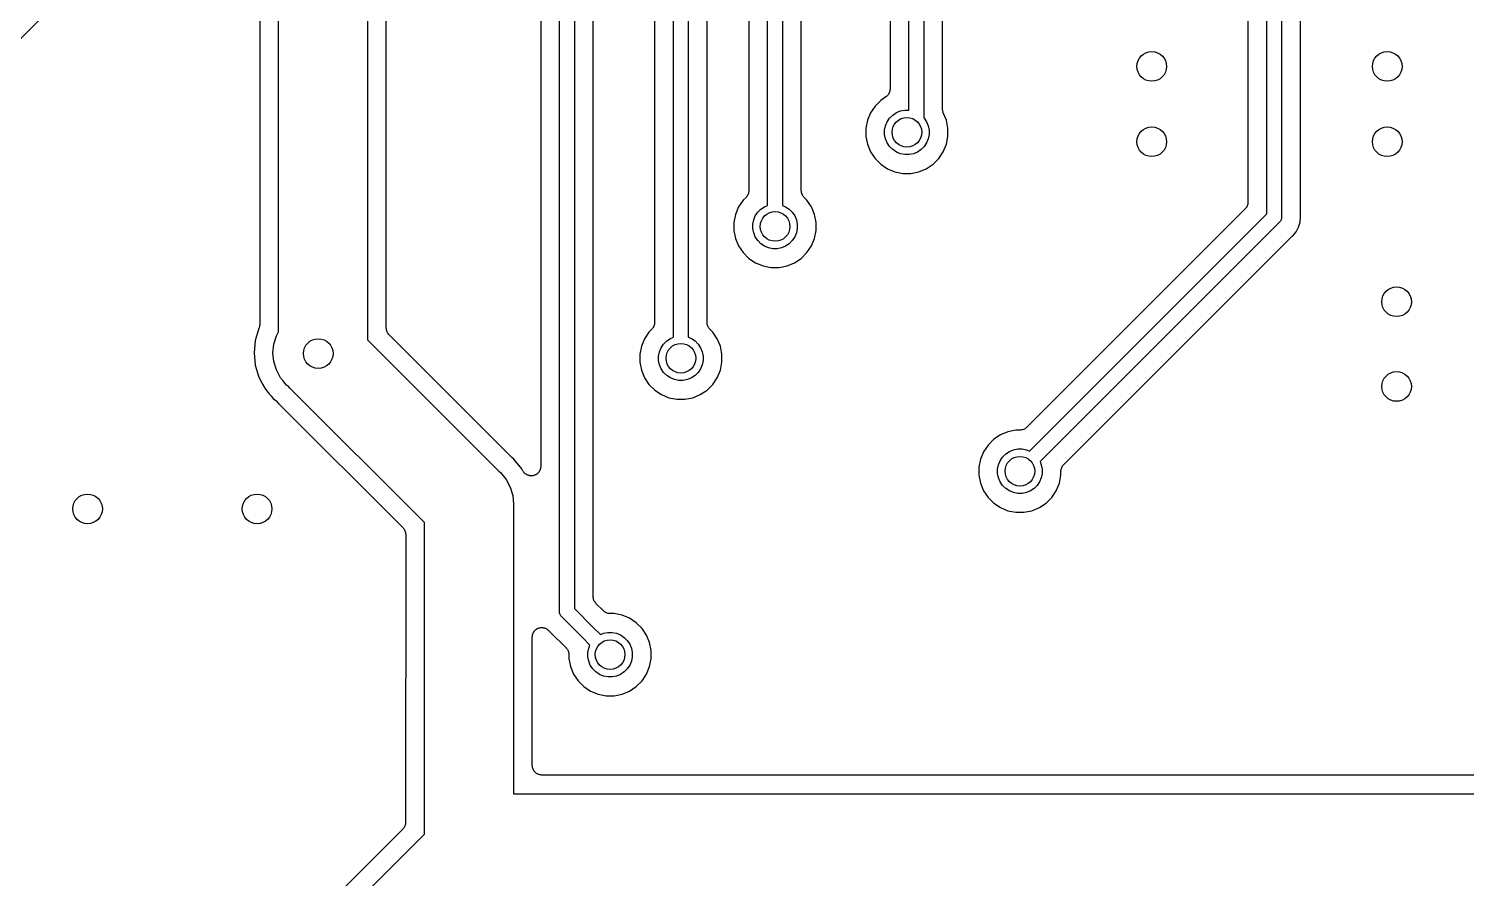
# Model space of a CAD drawing. Extents: x 49 to 143, y -149 to -38.
# Drawn here: x 105.25 to 124.64, y -102.27 to -90.81 of the extents above; entities that cross this region are included whole.
import ezdxf

# ---------------------------------------------------------------- set-up
doc = ezdxf.new("R2010")
doc.units = 0
doc.layers.add('BLACK', color=7, linetype='CONTINUOUS')

msp = doc.modelspace()

# ---------------------------------------------------------------- linework, layer by layer
at = {"layer": 'BLACK', "linetype": 'CONTINUOUS'}
for p, q in [((115.216, -93.1887), (115.216, -75.3403)), ((115.416, -75.3403), (115.416, -93.1887)), ((114.146, -75.5699), (114.146, -94.9667)), ((114.4, -94.7679), (114.4, -75.5886)), ((114.962, -75.5391), (114.962, -92.9899)), ((115.67, -92.9899), (115.67, -75.5391)), ((117.121, -91.902), (117.121, -75.4673)), ((117.321, -75.4673), (117.321, -92.0047)), ((113.692, -75.7642), (113.692, -94.7679)), ((113.946, -94.9667), (113.946, -75.6064)), ((116.867, -75.6661), (116.867, -91.6195)), ((117.575, -91.8903), (117.575, -75.6661)), ((112.41, -98.6621), (112.41, -81.1824)), ((112.61, -81.1459), (112.61, -98.6256)), ((112.864, -98.4678), (112.864, -81.1646)), ((112.156, -81.3402), (112.156, -96.7099)), ((109.82, -83.0875), (109.82, -95.0015)), ((110.074, -94.8437), (110.074, -83.1062)), ((108.62, -94.8921), (108.62, -83.3065)), ((108.366, -83.4643), (108.366, -94.7967)), ((121.947, -93.3036), (121.947, -85.8569)), ((121.693, -85.8756), (121.693, -93.1458)), ((122.147, -85.8934), (122.147, -93.3401)), ((122.401, -93.3214), (122.401, -86.0512)), ((104.223, -91.8574), (107.676, -88.405)), ((116.851, -91.6799), (116.845, -91.6902)), ((116.845, -91.6902), (116.845, -91.6907)), ((116.845, -91.6907), (116.845, -91.6913)), ((116.857, -91.6695), (116.851, -91.6799)), ((116.861, -91.6572), (116.857, -91.6684)), ((116.857, -91.6684), (116.857, -91.6689)), ((116.857, -91.6689), (116.857, -91.6695)), ((116.864, -91.6459), (116.861, -91.6572)), ((116.866, -91.633), (116.864, -91.6447)), ((116.864, -91.6447), (116.864, -91.6453)), ((116.864, -91.6453), (116.864, -91.6459)), ((116.867, -91.6213), (116.866, -91.633)), ((116.867, -91.6195), (116.867, -91.62)), ((116.867, -91.62), (116.867, -91.6201)), ((116.867, -91.6201), (116.867, -91.6201)), ((116.867, -91.6201), (116.867, -91.6213)), ((116.664, -91.8488), (116.603, -91.9396)), ((116.741, -91.7717), (116.664, -91.8488)), ((116.811, -91.7251), (116.741, -91.7717)), ((116.82, -91.7177), (116.811, -91.7251)), ((116.829, -91.7102), (116.82, -91.7177)), ((116.83, -91.7094), (116.829, -91.7098)), ((116.829, -91.7098), (116.829, -91.7102)), ((116.837, -91.7003), (116.83, -91.7094)), ((116.845, -91.6913), (116.837, -91.7003)), ((116.561, -92.0404), (116.54, -92.1474)), ((116.603, -91.9396), (116.561, -92.0404)), ((116.806, -92.1145), (116.828, -92.0599)), ((116.828, -92.0599), (116.861, -92.0108)), ((116.861, -92.0108), (116.903, -91.969)), ((116.903, -91.969), (116.952, -91.9361)), ((116.952, -91.9361), (117.006, -91.9135)), ((117.006, -91.9135), (117.064, -91.902)), ((117.064, -91.902), (117.121, -91.902)), ((117.321, -92.0047), (117.327, -92.0108)), ((117.327, -92.0108), (117.36, -92.0599)), ((117.36, -92.0599), (117.382, -92.1145)), ((117.576, -91.9019), (117.575, -91.8903)), ((117.577, -91.9134), (117.576, -91.9019)), ((117.577, -91.9142), (117.577, -91.9134)), ((117.577, -91.915), (117.577, -91.9142)), ((117.581, -91.926), (117.577, -91.915)), ((117.584, -91.9373), (117.581, -91.926)), ((117.585, -91.9387), (117.584, -91.9373)), ((117.585, -91.9389), (117.585, -91.9387)), ((117.585, -91.9387), (117.585, -91.9387)), ((117.585, -91.9387), (117.585, -91.9387)), ((117.627, -92.0404), (117.585, -91.9389)), ((117.648, -92.1474), (117.627, -92.0404)), ((116.54, -92.1474), (116.54, -92.2566)), ((116.54, -92.2566), (116.561, -92.3636)), ((116.794, -92.1725), (116.806, -92.1145)), ((116.794, -92.2315), (116.794, -92.1725)), ((116.806, -92.2895), (116.794, -92.2315)), ((117.382, -92.1145), (117.394, -92.1725)), ((117.394, -92.2315), (117.382, -92.2895)), ((117.394, -92.1725), (117.394, -92.2315)), ((117.627, -92.3636), (117.648, -92.2566)), ((117.648, -92.2566), (117.648, -92.1474)), ((116.561, -92.3636), (116.603, -92.4644)), ((116.603, -92.4644), (116.664, -92.5552)), ((116.828, -92.3441), (116.806, -92.2895)), ((116.861, -92.3932), (116.828, -92.3441)), ((116.903, -92.435), (116.861, -92.3932)), ((116.952, -92.4679), (116.903, -92.435)), ((117.285, -92.435), (117.236, -92.4679)), ((117.327, -92.3932), (117.285, -92.435)), ((117.36, -92.3441), (117.327, -92.3932)), ((117.382, -92.2895), (117.36, -92.3441)), ((117.524, -92.5552), (117.585, -92.4644)), ((117.585, -92.4644), (117.627, -92.3636)), ((116.664, -92.5552), (116.741, -92.6323)), ((116.741, -92.6323), (116.832, -92.6929)), ((117.006, -92.4905), (116.952, -92.4679)), ((117.064, -92.502), (117.006, -92.4905)), ((117.124, -92.502), (117.064, -92.502)), ((117.182, -92.4905), (117.124, -92.502)), ((117.236, -92.4679), (117.182, -92.4905)), ((117.356, -92.6929), (117.447, -92.6323)), ((117.447, -92.6323), (117.524, -92.5552)), ((116.832, -92.6929), (116.932, -92.7347)), ((116.932, -92.7347), (117.039, -92.756)), ((117.039, -92.756), (117.149, -92.756)), ((117.149, -92.756), (117.256, -92.7347)), ((117.256, -92.7347), (117.356, -92.6929)), ((114.952, -93.04), (114.946, -93.0503)), ((114.956, -93.0275), (114.952, -93.0387)), ((114.952, -93.0387), (114.952, -93.0393)), ((114.952, -93.0393), (114.952, -93.04)), ((114.959, -93.0163), (114.956, -93.0275)), ((114.961, -93.0034), (114.959, -93.015)), ((114.959, -93.015), (114.959, -93.0157)), ((114.959, -93.0157), (114.959, -93.0163)), ((114.962, -92.9917), (114.961, -93.0034)), ((114.962, -92.9899), (114.962, -92.9903)), ((114.962, -92.9903), (114.962, -92.9904)), ((114.962, -92.9904), (114.962, -92.9904)), ((114.962, -92.9904), (114.962, -92.9917)), ((115.671, -93.0016), (115.67, -92.9899)), ((115.672, -93.0133), (115.671, -93.0016)), ((115.672, -93.0139), (115.672, -93.0133)), ((115.672, -93.0146), (115.672, -93.0139)), ((115.676, -93.0258), (115.672, -93.0146)), ((115.679, -93.0371), (115.676, -93.0258)), ((115.679, -93.0377), (115.679, -93.0371)), ((115.68, -93.0383), (115.679, -93.0377)), ((115.685, -93.0487), (115.68, -93.0383)), ((114.825, -93.2096), (114.783, -93.3104)), ((114.886, -93.1188), (114.825, -93.2096)), ((114.925, -93.0797), (114.886, -93.1188)), ((114.932, -93.0706), (114.925, -93.0797)), ((114.94, -93.0617), (114.932, -93.0706)), ((114.941, -93.0606), (114.94, -93.0611)), ((114.94, -93.0611), (114.94, -93.0617)), ((114.946, -93.0503), (114.941, -93.0606)), ((115.083, -93.2808), (115.125, -93.239)), ((115.125, -93.239), (115.174, -93.2061)), ((115.174, -93.2061), (115.216, -93.1887)), ((115.416, -93.1887), (115.458, -93.2061)), ((115.458, -93.2061), (115.507, -93.239)), ((115.507, -93.239), (115.549, -93.2808)), ((115.69, -93.0591), (115.685, -93.0487)), ((115.691, -93.0596), (115.69, -93.0591)), ((115.691, -93.0602), (115.691, -93.0596)), ((115.699, -93.0693), (115.691, -93.0602)), ((115.706, -93.0785), (115.699, -93.0693)), ((115.707, -93.0794), (115.706, -93.0785)), ((115.707, -93.0797), (115.707, -93.0794)), ((115.707, -93.0794), (115.707, -93.0794)), ((115.707, -93.0794), (115.707, -93.0794)), ((115.746, -93.1188), (115.707, -93.0797)), ((115.807, -93.2096), (115.746, -93.1188)), ((115.849, -93.3104), (115.807, -93.2096)), ((121.656, -93.2356), (118.709, -96.1828)), ((121.663, -93.2265), (121.656, -93.2356)), ((121.671, -93.2175), (121.663, -93.2265)), ((121.672, -93.2164), (121.671, -93.2169)), ((121.671, -93.2169), (121.671, -93.2175)), ((121.677, -93.2061), (121.672, -93.2164)), ((121.683, -93.1958), (121.677, -93.2061)), ((121.687, -93.1834), (121.683, -93.1946)), ((121.683, -93.1946), (121.683, -93.1952)), ((121.683, -93.1952), (121.683, -93.1958)), ((121.69, -93.1722), (121.687, -93.1834)), ((121.692, -93.1592), (121.69, -93.1709)), ((121.69, -93.1709), (121.69, -93.1715)), ((121.69, -93.1715), (121.69, -93.1722)), ((121.693, -93.1475), (121.692, -93.1592)), ((121.693, -93.1458), (121.693, -93.1462)), ((121.693, -93.1462), (121.693, -93.1462)), ((121.693, -93.1462), (121.693, -93.1462)), ((121.693, -93.1462), (121.693, -93.1475)), ((114.783, -93.3104), (114.762, -93.4174)), ((114.762, -93.4174), (114.762, -93.5266)), ((115.016, -93.4425), (115.028, -93.3845)), ((115.028, -93.3845), (115.05, -93.3299)), ((115.05, -93.3299), (115.083, -93.2808)), ((115.549, -93.2808), (115.582, -93.3299)), ((115.582, -93.3299), (115.604, -93.3845)), ((115.604, -93.3845), (115.616, -93.4425)), ((115.87, -93.4174), (115.849, -93.3104)), ((115.87, -93.5266), (115.87, -93.4174)), ((118.748, -96.503), (121.947, -93.3036)), ((122.114, -93.4192), (118.889, -96.6444)), ((122.118, -93.4161), (122.114, -93.4192)), ((122.131, -93.4008), (122.118, -93.4161)), ((122.14, -93.3835), (122.131, -93.4008)), ((122.141, -93.3798), (122.14, -93.3835)), ((122.146, -93.3646), (122.141, -93.3798)), ((122.147, -93.3499), (122.146, -93.3591)), ((122.146, -93.3591), (122.146, -93.3646)), ((122.147, -93.3401), (122.147, -93.345)), ((122.147, -93.345), (122.147, -93.3499)), ((122.147, -93.3499), (122.147, -93.3499)), ((122.376, -93.4811), (122.396, -93.4144)), ((122.396, -93.4144), (122.403, -93.345)), ((122.402, -93.3267), (122.401, -93.3214)), ((122.401, -93.3321), (122.402, -93.3267)), ((122.402, -93.3338), (122.401, -93.3321)), ((122.403, -93.345), (122.402, -93.3338)), ((114.762, -93.5266), (114.783, -93.6336)), ((115.016, -93.5015), (115.016, -93.4425)), ((115.028, -93.5595), (115.016, -93.5015)), ((115.05, -93.6141), (115.028, -93.5595)), ((115.083, -93.6632), (115.05, -93.6141)), ((115.582, -93.6141), (115.549, -93.6632)), ((115.604, -93.5595), (115.582, -93.6141)), ((115.616, -93.5015), (115.604, -93.5595)), ((115.616, -93.4425), (115.616, -93.5015)), ((115.849, -93.6336), (115.87, -93.5266)), ((119.209, -96.6834), (122.281, -93.612)), ((122.281, -93.612), (122.282, -93.6108)), ((122.282, -93.6108), (122.286, -93.6074)), ((122.286, -93.6074), (122.29, -93.6037)), ((122.29, -93.6037), (122.299, -93.5965)), ((122.299, -93.5965), (122.343, -93.5426)), ((122.343, -93.5426), (122.376, -93.4811)), ((114.783, -93.6336), (114.825, -93.7344)), ((114.825, -93.7344), (114.886, -93.8252)), ((115.125, -93.705), (115.083, -93.6632)), ((115.174, -93.7379), (115.125, -93.705)), ((115.228, -93.7605), (115.174, -93.7379)), ((115.286, -93.772), (115.228, -93.7605)), ((115.346, -93.772), (115.286, -93.772)), ((115.404, -93.7605), (115.346, -93.772)), ((115.458, -93.7379), (115.404, -93.7605)), ((115.507, -93.705), (115.458, -93.7379)), ((115.549, -93.6632), (115.507, -93.705)), ((115.746, -93.8252), (115.807, -93.7344)), ((115.807, -93.7344), (115.849, -93.6336)), ((114.886, -93.8252), (114.963, -93.9023)), ((114.963, -93.9023), (115.054, -93.9629)), ((115.054, -93.9629), (115.154, -94.0047)), ((115.154, -94.0047), (115.261, -94.026)), ((115.371, -94.026), (115.478, -94.0047)), ((115.478, -94.0047), (115.578, -93.9629)), ((115.578, -93.9629), (115.669, -93.9023)), ((115.669, -93.9023), (115.746, -93.8252)), ((115.261, -94.026), (115.371, -94.026)), ((113.691, -94.7814), (113.689, -94.793)), ((113.692, -94.7697), (113.691, -94.7814)), ((113.692, -94.7679), (113.692, -94.7683)), ((113.692, -94.7683), (113.692, -94.7684)), ((113.692, -94.7684), (113.692, -94.7684)), ((113.692, -94.7684), (113.692, -94.7697)), ((114.401, -94.7796), (114.4, -94.7679)), ((114.402, -94.7913), (114.401, -94.7796)), ((114.402, -94.7919), (114.402, -94.7913)), ((114.402, -94.7926), (114.402, -94.7919)), ((114.406, -94.8038), (114.402, -94.7926)), ((108.356, -94.847), (108.306, -95.0103)), ((108.358, -94.8401), (108.356, -94.8467)), ((108.356, -94.8467), (108.356, -94.847)), ((108.36, -94.8337), (108.358, -94.8401)), ((108.362, -94.8283), (108.36, -94.8337)), ((108.363, -94.8231), (108.362, -94.8283)), ((108.364, -94.8162), (108.363, -94.8231)), ((108.365, -94.8094), (108.364, -94.8162)), ((108.366, -94.7985), (108.365, -94.8039)), ((108.365, -94.8039), (108.365, -94.8094)), ((108.366, -94.7967), (108.366, -94.7985)), ((108.556, -95.0601), (108.591, -94.947)), ((108.591, -94.947), (108.62, -94.8921)), ((110.075, -94.8553), (110.074, -94.8437)), ((110.076, -94.867), (110.075, -94.8553)), ((110.076, -94.8677), (110.076, -94.867)), ((110.076, -94.8683), (110.076, -94.8677)), ((110.08, -94.8795), (110.076, -94.8683)), ((110.083, -94.8908), (110.08, -94.8795)), ((110.083, -94.8914), (110.083, -94.8908)), ((110.084, -94.8921), (110.083, -94.8914)), ((110.089, -94.9024), (110.084, -94.8921)), ((110.094, -94.9128), (110.089, -94.9024)), ((110.095, -94.9133), (110.094, -94.9128)), ((110.095, -94.9139), (110.095, -94.9133)), ((110.103, -94.923), (110.095, -94.9139)), ((110.11, -94.9322), (110.103, -94.923)), ((110.111, -94.9331), (110.11, -94.9322)), ((110.111, -94.9332), (110.111, -94.9331)), ((110.111, -94.9331), (110.111, -94.9331)), ((110.111, -94.9335), (110.111, -94.9332)), ((111.758, -96.5806), (110.111, -94.9335)), ((113.616, -94.8968), (113.555, -94.9876)), ((113.655, -94.8577), (113.616, -94.8968)), ((113.662, -94.8486), (113.655, -94.8577)), ((113.67, -94.8397), (113.662, -94.8486)), ((113.671, -94.8386), (113.67, -94.8391)), ((113.67, -94.8391), (113.67, -94.8397)), ((113.676, -94.8283), (113.671, -94.8386)), ((113.682, -94.818), (113.676, -94.8283)), ((113.686, -94.8055), (113.682, -94.8167)), ((113.682, -94.8167), (113.682, -94.8173)), ((113.682, -94.8173), (113.682, -94.818)), ((113.689, -94.7943), (113.686, -94.8055)), ((113.689, -94.793), (113.689, -94.7937)), ((113.689, -94.7937), (113.689, -94.7943)), ((113.855, -95.017), (113.904, -94.9841)), ((113.904, -94.9841), (113.946, -94.9667)), ((114.146, -94.9667), (114.188, -94.9841)), ((114.188, -94.9841), (114.237, -95.017)), ((114.409, -94.8151), (114.406, -94.8038)), ((114.409, -94.8157), (114.409, -94.8151)), ((114.41, -94.8163), (114.409, -94.8157)), ((114.415, -94.8267), (114.41, -94.8163)), ((114.42, -94.8371), (114.415, -94.8267)), ((114.421, -94.8376), (114.42, -94.8371)), ((114.421, -94.8382), (114.421, -94.8376)), ((114.429, -94.8473), (114.421, -94.8382)), ((114.436, -94.8565), (114.429, -94.8473)), ((114.437, -94.8574), (114.436, -94.8565)), ((114.437, -94.8577), (114.437, -94.8574)), ((114.437, -94.8574), (114.437, -94.8574)), ((114.437, -94.8574), (114.437, -94.8574)), ((114.476, -94.8968), (114.437, -94.8577)), ((114.537, -94.9876), (114.476, -94.8968)), ((108.306, -95.0103), (108.29, -95.1777)), ((108.29, -95.1777), (108.306, -95.3451)), ((108.545, -95.1777), (108.556, -95.0601)), ((108.556, -95.2953), (108.545, -95.1777)), ((109.82, -95.0015), (111.592, -96.7734)), ((113.513, -95.0884), (113.492, -95.1954)), ((113.555, -94.9876), (113.513, -95.0884)), ((113.746, -95.2205), (113.758, -95.1625)), ((113.758, -95.1625), (113.78, -95.1079)), ((113.78, -95.1079), (113.813, -95.0588)), ((113.813, -95.0588), (113.855, -95.017)), ((114.237, -95.017), (114.279, -95.0588)), ((114.279, -95.0588), (114.312, -95.1079)), ((114.312, -95.1079), (114.334, -95.1625)), ((114.334, -95.1625), (114.346, -95.2205)), ((114.579, -95.0884), (114.537, -94.9876)), ((114.6, -95.1954), (114.579, -95.0884)), ((108.306, -95.3451), (108.355, -95.5061)), ((108.591, -95.4084), (108.556, -95.2953)), ((113.492, -95.1954), (113.492, -95.3046)), ((113.492, -95.3046), (113.513, -95.4116)), ((113.746, -95.2795), (113.746, -95.2205)), ((113.758, -95.3375), (113.746, -95.2795)), ((113.78, -95.3921), (113.758, -95.3375)), ((114.334, -95.3375), (114.312, -95.3921)), ((114.346, -95.2795), (114.334, -95.3375)), ((114.346, -95.2205), (114.346, -95.2795)), ((114.579, -95.4116), (114.6, -95.3046)), ((114.6, -95.3046), (114.6, -95.1954)), ((108.355, -95.5061), (108.395, -95.5806)), ((108.646, -95.5127), (108.591, -95.4084)), ((108.681, -95.5547), (108.646, -95.5127)), ((108.69, -95.569), (108.681, -95.5547)), ((113.513, -95.4116), (113.555, -95.5124)), ((113.555, -95.5124), (113.616, -95.6032)), ((113.813, -95.4412), (113.78, -95.3921)), ((113.855, -95.483), (113.813, -95.4412)), ((113.904, -95.5159), (113.855, -95.483)), ((113.958, -95.5385), (113.904, -95.5159)), ((114.016, -95.55), (113.958, -95.5385)), ((114.076, -95.55), (114.016, -95.55)), ((114.134, -95.5385), (114.076, -95.55)), ((114.188, -95.5159), (114.134, -95.5385)), ((114.237, -95.483), (114.188, -95.5159)), ((114.279, -95.4412), (114.237, -95.483)), ((114.312, -95.3921), (114.279, -95.4412)), ((114.476, -95.6032), (114.537, -95.5124)), ((114.537, -95.5124), (114.579, -95.4116)), ((108.395, -95.5806), (108.396, -95.5822)), ((108.396, -95.5822), (108.398, -95.5872)), ((108.398, -95.5872), (108.399, -95.5903)), ((108.399, -95.5903), (108.4, -95.5917)), ((108.4, -95.5917), (108.403, -95.5965)), ((108.403, -95.5965), (108.406, -95.6009)), ((108.406, -95.6009), (108.434, -95.6545)), ((108.434, -95.6545), (108.473, -95.7014)), ((108.473, -95.7014), (108.474, -95.7027)), ((108.474, -95.7027), (108.477, -95.7072)), ((108.477, -95.7072), (108.48, -95.7114)), ((108.48, -95.7114), (108.493, -95.7309)), ((108.493, -95.7309), (108.519, -95.7563)), ((108.519, -95.7563), (108.52, -95.7576)), ((108.52, -95.7576), (108.523, -95.7618)), ((108.523, -95.7618), (108.527, -95.7655)), ((108.711, -95.5899), (108.69, -95.569)), ((108.73, -95.6128), (108.711, -95.5899)), ((108.753, -95.6316), (108.73, -95.6128)), ((108.774, -95.6525), (108.753, -95.6316)), ((108.774, -95.6526), (108.774, -95.6525)), ((110.589, -97.467), (108.774, -95.6526)), ((113.616, -95.6032), (113.693, -95.6803)), ((113.693, -95.6803), (113.784, -95.7409)), ((113.784, -95.7409), (113.884, -95.7827)), ((114.208, -95.7827), (114.308, -95.7409)), ((114.308, -95.7409), (114.399, -95.6803)), ((114.399, -95.6803), (114.476, -95.6032)), ((108.527, -95.7655), (108.55, -95.7933)), ((108.55, -95.7933), (108.577, -95.8161)), ((108.577, -95.8161), (108.579, -95.8172)), ((108.579, -95.8172), (108.583, -95.821)), ((108.583, -95.821), (108.587, -95.8244)), ((108.587, -95.8244), (108.621, -95.8587)), ((108.621, -95.8587), (108.621, -95.8587)), ((108.621, -95.8587), (110.297, -97.535)), ((113.884, -95.7827), (113.991, -95.804)), ((113.991, -95.804), (114.101, -95.804)), ((114.101, -95.804), (114.208, -95.7827)), ((118.356, -96.2831), (118.265, -96.3437)), ((118.456, -96.2413), (118.356, -96.2831)), ((118.563, -96.22), (118.456, -96.2413)), ((118.619, -96.22), (118.563, -96.22)), ((118.63, -96.2189), (118.619, -96.22)), ((118.642, -96.2178), (118.63, -96.2189)), ((118.643, -96.2176), (118.642, -96.2178)), ((118.655, -96.2142), (118.643, -96.2176)), ((118.643, -96.2176), (118.643, -96.2176)), ((118.666, -96.2109), (118.655, -96.2142)), ((118.667, -96.2106), (118.666, -96.2109)), ((118.678, -96.2049), (118.667, -96.2104)), ((118.667, -96.2104), (118.667, -96.2106)), ((118.688, -96.1995), (118.678, -96.2049)), ((118.689, -96.1988), (118.688, -96.1991)), ((118.688, -96.1991), (118.688, -96.1995)), ((118.698, -96.1914), (118.689, -96.1988)), ((118.707, -96.184), (118.698, -96.1914)), ((118.708, -96.1831), (118.707, -96.184)), ((118.709, -96.1828), (118.708, -96.1831)), ((118.708, -96.1831), (118.708, -96.1831)), ((118.708, -96.1831), (118.708, -96.1831)), ((118.127, -96.5116), (118.085, -96.6124)), ((118.188, -96.4208), (118.127, -96.5116)), ((118.265, -96.3437), (118.188, -96.4208)), ((118.427, -96.541), (118.476, -96.5081)), ((118.476, -96.5081), (118.53, -96.4855)), ((118.53, -96.4855), (118.588, -96.474)), ((118.588, -96.474), (118.648, -96.474)), ((118.648, -96.474), (118.706, -96.4855)), ((118.706, -96.4855), (118.748, -96.503)), ((111.762, -96.584), (111.758, -96.5806)), ((111.766, -96.5878), (111.762, -96.584)), ((111.768, -96.5889), (111.766, -96.5878)), ((111.795, -96.6117), (111.768, -96.5889)), ((111.902, -96.7417), (111.795, -96.6117)), ((112.154, -96.73), (112.153, -96.7363)), ((112.155, -96.7238), (112.154, -96.73)), ((112.156, -96.7117), (112.155, -96.7177)), ((112.155, -96.7177), (112.155, -96.7238)), ((112.156, -96.7099), (112.156, -96.7117)), ((118.085, -96.6124), (118.064, -96.7194)), ((118.064, -96.7194), (118.064, -96.8286)), ((118.318, -96.7445), (118.33, -96.6865)), ((118.33, -96.6865), (118.352, -96.6319)), ((118.352, -96.6319), (118.385, -96.5828)), ((118.385, -96.5828), (118.427, -96.541)), ((118.889, -96.6444), (118.906, -96.6865)), ((118.906, -96.6865), (118.918, -96.7445)), ((119.178, -96.7356), (119.182, -96.7244)), ((119.182, -96.7232), (119.188, -96.7129)), ((119.182, -96.7238), (119.182, -96.7232)), ((119.182, -96.7244), (119.182, -96.7238)), ((119.188, -96.7129), (119.193, -96.7026)), ((119.193, -96.7026), (119.194, -96.7021)), ((119.194, -96.7015), (119.202, -96.6925)), ((119.194, -96.7021), (119.194, -96.7015)), ((119.202, -96.6925), (119.209, -96.6834)), ((111.592, -96.7734), (111.615, -96.7922)), ((111.615, -96.7922), (111.69, -96.8835)), ((111.69, -96.8835), (111.746, -96.9878)), ((111.917, -96.7698), (111.902, -96.7417)), ((111.92, -96.7748), (111.917, -96.7698)), ((111.923, -96.7802), (111.92, -96.7748)), ((111.927, -96.7851), (111.923, -96.7802)), ((111.931, -96.7904), (111.927, -96.7851)), ((111.935, -96.7947), (111.931, -96.7904)), ((111.939, -96.7994), (111.935, -96.7947)), ((111.944, -96.8034), (111.939, -96.7994)), ((111.948, -96.8079), (111.944, -96.8034)), ((111.953, -96.8113), (111.948, -96.8079)), ((111.958, -96.8152), (111.953, -96.8113)), ((111.964, -96.8182), (111.958, -96.8152)), ((111.969, -96.8217), (111.964, -96.8182)), ((111.974, -96.8241), (111.969, -96.8217)), ((111.98, -96.827), (111.974, -96.8241)), ((111.986, -96.8289), (111.98, -96.827)), ((111.992, -96.8313), (111.986, -96.8289)), ((111.998, -96.8325), (111.992, -96.8313)), ((112.003, -96.8343), (111.998, -96.8325)), ((112.01, -96.835), (112.003, -96.8343)), ((112.016, -96.8362), (112.01, -96.835)), ((112.022, -96.8363), (112.016, -96.8362)), ((112.028, -96.8369), (112.022, -96.8363)), ((112.034, -96.8363), (112.028, -96.8369)), ((112.041, -96.8364), (112.034, -96.8363)), ((112.047, -96.8352), (112.041, -96.8364)), ((112.053, -96.8346), (112.047, -96.8352)), ((112.059, -96.8329), (112.053, -96.8346)), ((112.065, -96.8317), (112.059, -96.8329)), ((112.071, -96.8294), (112.065, -96.8317)), ((112.077, -96.8277), (112.071, -96.8294)), ((112.082, -96.8247), (112.077, -96.8277)), ((112.088, -96.8223), (112.082, -96.8247)), ((112.093, -96.819), (112.088, -96.8223)), ((112.099, -96.8162), (112.093, -96.819)), ((112.103, -96.8122), (112.099, -96.8162)), ((112.109, -96.8087), (112.103, -96.8122)), ((112.113, -96.8044), (112.109, -96.8087)), ((112.118, -96.8006), (112.113, -96.8044)), ((112.122, -96.7958), (112.118, -96.8006)), ((112.126, -96.7913), (112.122, -96.7958)), ((112.13, -96.7863), (112.126, -96.7913)), ((112.134, -96.7816), (112.13, -96.7863)), ((112.137, -96.7761), (112.134, -96.7816)), ((112.14, -96.7708), (112.137, -96.7761)), ((112.143, -96.7653), (112.14, -96.7708)), ((112.146, -96.7599), (112.143, -96.7653)), ((112.148, -96.7539), (112.146, -96.7599)), ((112.15, -96.748), (112.148, -96.7539)), ((112.151, -96.7421), (112.15, -96.748)), ((112.153, -96.7363), (112.151, -96.7421)), ((118.064, -96.8286), (118.085, -96.9356)), ((118.318, -96.8035), (118.318, -96.7445)), ((118.33, -96.8615), (118.318, -96.8035)), ((118.352, -96.9161), (118.33, -96.8615)), ((118.385, -96.9652), (118.352, -96.9161)), ((118.884, -96.9161), (118.851, -96.9652)), ((118.906, -96.8615), (118.884, -96.9161)), ((118.918, -96.8035), (118.906, -96.8615)), ((118.918, -96.7445), (118.918, -96.8035)), ((119.151, -96.9356), (119.172, -96.8286)), ((119.172, -96.7715), (119.173, -96.7598)), ((119.172, -96.7728), (119.172, -96.7715)), ((119.172, -96.7732), (119.172, -96.7728)), ((119.172, -96.7728), (119.172, -96.7728)), ((119.172, -96.7728), (119.172, -96.7728)), ((119.172, -96.8286), (119.172, -96.7732)), ((119.173, -96.7598), (119.175, -96.7481)), ((119.175, -96.7468), (119.178, -96.7356)), ((119.175, -96.7475), (119.175, -96.7468)), ((119.175, -96.7481), (119.175, -96.7475)), ((111.746, -96.9878), (111.78, -97.1009)), ((111.78, -97.1009), (111.786, -97.1601)), ((118.085, -96.9356), (118.127, -97.0364)), ((118.127, -97.0364), (118.188, -97.1272)), ((118.427, -97.007), (118.385, -96.9652)), ((118.476, -97.0399), (118.427, -97.007)), ((118.53, -97.0625), (118.476, -97.0399)), ((118.588, -97.074), (118.53, -97.0625)), ((118.648, -97.074), (118.588, -97.074)), ((118.706, -97.0625), (118.648, -97.074)), ((118.76, -97.0399), (118.706, -97.0625)), ((118.809, -97.007), (118.76, -97.0399)), ((118.851, -96.9652), (118.809, -97.007)), ((119.048, -97.1272), (119.109, -97.0364)), ((119.109, -97.0364), (119.151, -96.9356)), ((111.786, -97.1601), (111.791, -97.2185)), ((111.791, -97.2185), (111.788, -97.248)), ((111.788, -97.248), (111.788, -101.127)), ((118.188, -97.1272), (118.265, -97.2043)), ((118.265, -97.2043), (118.356, -97.2649)), ((118.356, -97.2649), (118.456, -97.3067)), ((118.456, -97.3067), (118.563, -97.328)), ((118.673, -97.328), (118.78, -97.3067)), ((118.78, -97.3067), (118.88, -97.2649)), ((118.88, -97.2649), (118.971, -97.2043)), ((118.971, -97.2043), (119.048, -97.1272)), ((110.588, -101.669), (110.589, -97.467)), ((118.563, -97.328), (118.673, -97.328)), ((110.297, -97.535), (110.298, -97.5353)), ((110.298, -97.5353), (110.298, -97.5354)), ((110.298, -97.5354), (110.298, -97.5354)), ((110.298, -97.5354), (110.299, -97.5363)), ((110.299, -97.5363), (110.306, -97.5455)), ((110.306, -97.5455), (110.313, -97.5546)), ((110.313, -97.5546), (110.314, -97.5552)), ((110.314, -97.5552), (110.314, -97.5557)), ((110.314, -97.5557), (110.319, -97.5661)), ((110.319, -97.5661), (110.325, -97.5764)), ((110.325, -97.5764), (110.325, -97.5771)), ((110.325, -97.5771), (110.325, -97.5777)), ((110.325, -97.5777), (110.329, -97.5889)), ((110.329, -97.5889), (110.332, -97.6002)), ((110.332, -97.6002), (110.332, -97.6008)), ((110.332, -97.6008), (110.332, -97.6015)), ((110.332, -97.6015), (110.333, -97.6131)), ((110.333, -97.6131), (110.335, -97.6248)), ((110.335, -97.6248), (110.334, -101.511)), ((112.865, -98.4794), (112.864, -98.4678)), ((112.41, -98.667), (112.41, -98.6621)), ((112.411, -98.6866), (112.41, -98.667)), ((112.61, -98.6256), (112.865, -98.881)), ((112.866, -98.4911), (112.865, -98.4794)), ((112.866, -98.4918), (112.866, -98.4911)), ((112.866, -98.4924), (112.866, -98.4918)), ((112.87, -98.5036), (112.866, -98.4924)), ((112.873, -98.5149), (112.87, -98.5036)), ((112.873, -98.5155), (112.873, -98.5149)), ((112.874, -98.5161), (112.873, -98.5155)), ((112.879, -98.5265), (112.874, -98.5161)), ((112.884, -98.5369), (112.879, -98.5265)), ((112.885, -98.5374), (112.884, -98.5369)), ((112.885, -98.538), (112.885, -98.5374)), ((112.893, -98.5471), (112.885, -98.538)), ((112.9, -98.5563), (112.893, -98.5471)), ((112.901, -98.5572), (112.9, -98.5563)), ((112.901, -98.5573), (112.901, -98.5572)), ((112.901, -98.5572), (112.901, -98.5572)), ((112.901, -98.5576), (112.901, -98.5573)), ((113.001, -98.657), (112.901, -98.5576)), ((113.01, -98.6645), (113.001, -98.657)), ((113.019, -98.672), (113.01, -98.6645)), ((112.415, -98.6992), (112.411, -98.6866)), ((112.417, -98.7054), (112.415, -98.6992)), ((112.426, -98.7228), (112.417, -98.7054)), ((112.439, -98.738), (112.426, -98.7228)), ((112.443, -98.7412), (112.439, -98.738)), ((112.724, -99.0224), (112.443, -98.7412)), ((113.019, -98.6723), (113.019, -98.672)), ((113.02, -98.6727), (113.019, -98.6723)), ((113.03, -98.6783), (113.02, -98.6727)), ((113.04, -98.6839), (113.03, -98.6783)), ((113.041, -98.6841), (113.04, -98.6839)), ((113.042, -98.6844), (113.041, -98.6841)), ((113.053, -98.6879), (113.042, -98.6844)), ((113.064, -98.6914), (113.053, -98.6879)), ((113.065, -98.6915), (113.064, -98.6914)), ((113.065, -98.6917), (113.065, -98.6915)), ((113.077, -98.6929), (113.065, -98.6917)), ((113.089, -98.6942), (113.077, -98.6929)), ((113.09, -98.6942), (113.089, -98.6942)), ((113.146, -98.6942), (113.09, -98.6942)), ((113.09, -98.6942), (113.09, -98.6942)), ((113.09, -98.6942), (113.09, -98.6942)), ((113.09, -98.6942), (113.09, -98.6942)), ((113.253, -98.7155), (113.146, -98.6942)), ((113.354, -98.7573), (113.253, -98.7155)), ((113.444, -98.8179), (113.354, -98.7573)), ((113.522, -98.895), (113.444, -98.8179)), ((112.042, -99.0098), (112.043, -99.008)), ((112.042, -100.746), (112.042, -99.0098)), ((112.043, -98.9961), (112.045, -98.9898)), ((112.043, -99.0021), (112.043, -98.9961)), ((112.043, -99.008), (112.043, -99.0021)), ((112.045, -98.9834), (112.047, -98.9777)), ((112.045, -98.9898), (112.045, -98.9834)), ((112.047, -98.9777), (112.048, -98.9719)), ((112.048, -98.9719), (112.051, -98.9659)), ((112.051, -98.9659), (112.053, -98.9598)), ((112.053, -98.9598), (112.056, -98.9545)), ((112.056, -98.9545), (112.058, -98.9491)), ((112.058, -98.9491), (112.062, -98.9437)), ((112.062, -98.9437), (112.065, -98.938)), ((112.065, -98.938), (112.069, -98.9335)), ((112.069, -98.9335), (112.072, -98.9285)), ((112.072, -98.9285), (112.076, -98.924)), ((112.076, -98.924), (112.081, -98.9191)), ((112.081, -98.9191), (112.085, -98.9153)), ((112.085, -98.9153), (112.09, -98.9111)), ((112.09, -98.9111), (112.095, -98.9076)), ((112.095, -98.9076), (112.1, -98.9035)), ((112.1, -98.9035), (112.105, -98.9008)), ((112.105, -98.9008), (112.11, -98.8975)), ((112.11, -98.8975), (112.116, -98.895)), ((112.116, -98.895), (112.122, -98.892)), ((112.122, -98.892), (112.128, -98.8904)), ((112.128, -98.8904), (112.133, -98.8881)), ((112.133, -98.8881), (112.14, -98.8869)), ((112.14, -98.8869), (112.146, -98.885)), ((112.146, -98.885), (112.152, -98.8845)), ((112.152, -98.8845), (112.157, -98.8834)), ((112.157, -98.8834), (112.164, -98.8834)), ((112.164, -98.8834), (112.17, -98.8828)), ((112.17, -98.8828), (112.176, -98.8834)), ((112.176, -98.8834), (112.182, -98.8834)), ((112.182, -98.8834), (112.189, -98.8847)), ((112.189, -98.8847), (112.195, -98.8854)), ((112.195, -98.8854), (112.201, -98.8872)), ((112.201, -98.8872), (112.207, -98.8883)), ((112.207, -98.8883), (112.213, -98.8908)), ((112.213, -98.8908), (112.219, -98.8927)), ((112.219, -98.8927), (112.224, -98.8956)), ((112.224, -98.8956), (112.229, -98.8978)), ((112.229, -98.8978), (112.235, -98.9014)), ((112.235, -98.9014), (112.241, -98.9045)), ((112.241, -98.9045), (112.245, -98.9083)), ((112.245, -98.9083), (112.25, -98.9116)), ((112.25, -98.9116), (112.267, -98.9256)), ((112.267, -98.9256), (112.269, -98.9268)), ((112.269, -98.9268), (112.272, -98.9306)), ((112.272, -98.9306), (112.276, -98.934)), ((112.276, -98.934), (112.5, -99.1576)), ((112.82, -99.1186), (112.724, -99.0224)), ((112.724, -99.0224), (112.724, -99.0224)), ((112.865, -98.881), (112.865, -98.881)), ((112.865, -98.881), (112.962, -98.9772)), ((112.962, -98.9772), (113.004, -98.9597)), ((113.004, -98.9597), (113.062, -98.9482)), ((113.062, -98.9482), (113.121, -98.9482)), ((113.121, -98.9482), (113.179, -98.9597)), ((113.179, -98.9597), (113.233, -98.9823)), ((113.233, -98.9823), (113.282, -99.0152)), ((113.282, -99.0152), (113.324, -99.057)), ((113.324, -99.057), (113.357, -99.1061)), ((113.582, -98.9858), (113.522, -98.895)), ((113.624, -99.0866), (113.582, -98.9858)), ((112.5, -99.1576), (112.5, -99.1579)), ((112.5, -99.1579), (112.5, -99.1579)), ((112.5, -99.1579), (112.5, -99.158)), ((112.5, -99.158), (112.501, -99.1589)), ((112.501, -99.1589), (112.509, -99.1681)), ((112.509, -99.1681), (112.516, -99.1772)), ((112.516, -99.1772), (112.516, -99.1777)), ((112.516, -99.1777), (112.517, -99.1783)), ((112.517, -99.1783), (112.522, -99.1887)), ((112.522, -99.1887), (112.528, -99.199)), ((112.528, -99.199), (112.528, -99.1997)), ((112.528, -99.1997), (112.528, -99.2003)), ((112.528, -99.2003), (112.531, -99.2116)), ((112.531, -99.2116), (112.535, -99.2228)), ((112.535, -99.2228), (112.535, -99.2234)), ((112.535, -99.2234), (112.535, -99.2241)), ((112.535, -99.2241), (112.536, -99.2358)), ((112.536, -99.2358), (112.537, -99.2474)), ((112.537, -99.2474), (112.537, -99.3028)), ((112.791, -99.2187), (112.803, -99.1607)), ((112.791, -99.2777), (112.791, -99.2187)), ((112.803, -99.1607), (112.82, -99.1186)), ((113.357, -99.1061), (113.38, -99.1607)), ((113.38, -99.1607), (113.391, -99.2187)), ((113.391, -99.2187), (113.391, -99.2777)), ((113.645, -99.1936), (113.624, -99.0866)), ((113.645, -99.3028), (113.645, -99.1936)), ((112.537, -99.3028), (112.558, -99.4098)), ((112.558, -99.4098), (112.6, -99.5106)), ((112.803, -99.3357), (112.791, -99.2777)), ((112.825, -99.3903), (112.803, -99.3357)), ((112.858, -99.4394), (112.825, -99.3903)), ((112.9, -99.4812), (112.858, -99.4394)), ((113.324, -99.4394), (113.282, -99.4812)), ((113.357, -99.3903), (113.324, -99.4394)), ((113.38, -99.3357), (113.357, -99.3903)), ((113.391, -99.2777), (113.38, -99.3357)), ((113.582, -99.5106), (113.624, -99.4098)), ((113.624, -99.4098), (113.645, -99.3028)), ((112.6, -99.5106), (112.661, -99.6014)), ((112.661, -99.6014), (112.738, -99.6785)), ((112.949, -99.5141), (112.9, -99.4812)), ((113.004, -99.5367), (112.949, -99.5141)), ((113.062, -99.5482), (113.004, -99.5367)), ((113.121, -99.5482), (113.062, -99.5482)), ((113.179, -99.5367), (113.121, -99.5482)), ((113.233, -99.5141), (113.179, -99.5367)), ((113.282, -99.4812), (113.233, -99.5141)), ((113.444, -99.6785), (113.522, -99.6014)), ((113.522, -99.6014), (113.582, -99.5106)), ((112.738, -99.6785), (112.829, -99.7391)), ((112.829, -99.7391), (112.93, -99.7809)), ((112.93, -99.7809), (113.037, -99.8022)), ((113.037, -99.8022), (113.146, -99.8022)), ((113.146, -99.8022), (113.253, -99.7809)), ((113.253, -99.7809), (113.354, -99.7391)), ((113.354, -99.7391), (113.444, -99.6785)), ((112.044, -100.758), (112.042, -100.746)), ((112.045, -100.77), (112.044, -100.758)), ((112.045, -100.771), (112.045, -100.77)), ((112.045, -100.77), (112.045, -100.77)), ((112.048, -100.782), (112.045, -100.771)), ((112.052, -100.794), (112.048, -100.782)), ((112.058, -100.805), (112.052, -100.794)), ((112.052, -100.794), (112.052, -100.794)), ((112.052, -100.794), (112.052, -100.794)), ((112.063, -100.816), (112.058, -100.805)), ((112.064, -100.816), (112.063, -100.816)), ((112.071, -100.826), (112.064, -100.816)), ((112.064, -100.816), (112.064, -100.816)), ((112.079, -100.835), (112.071, -100.826)), ((112.089, -100.843), (112.079, -100.835)), ((112.079, -100.835), (112.079, -100.835)), ((112.079, -100.835), (112.079, -100.835)), ((112.098, -100.851), (112.089, -100.843)), ((112.109, -100.857), (112.098, -100.851)), ((112.098, -100.851), (112.098, -100.851)), ((112.098, -100.851), (112.098, -100.851)), ((112.119, -100.863), (112.109, -100.857)), ((112.12, -100.863), (112.119, -100.863)), ((112.132, -100.867), (112.12, -100.863)), ((112.12, -100.863), (112.12, -100.863)), ((112.143, -100.87), (112.132, -100.867)), ((112.144, -100.87), (112.143, -100.87)), ((112.156, -100.872), (112.144, -100.87)), ((112.144, -100.87), (112.144, -100.87)), ((112.168, -100.873), (112.156, -100.872)), ((112.169, -100.873), (112.168, -100.873)), ((133.325, -100.873), (112.169, -100.873)), ((112.169, -100.873), (112.169, -100.873)), ((112.169, -100.873), (112.169, -100.873)), ((112.169, -100.873), (112.169, -100.873)), ((111.788, -101.127), (133.482, -101.127)), ((110.319, -101.571), (110.313, -101.582)), ((110.324, -101.561), (110.319, -101.571)), ((110.325, -101.56), (110.324, -101.561)), ((110.324, -101.561), (110.324, -101.561)), ((110.328, -101.549), (110.325, -101.56)), ((110.332, -101.538), (110.328, -101.549)), ((110.333, -101.525), (110.332, -101.536)), ((110.332, -101.536), (110.332, -101.537)), ((110.332, -101.537), (110.332, -101.538)), ((110.334, -101.513), (110.333, -101.525)), ((110.334, -101.511), (110.334, -101.512)), ((110.334, -101.512), (110.334, -101.512)), ((110.334, -101.512), (110.334, -101.512)), ((110.334, -101.512), (110.334, -101.513)), ((110.297, -101.601), (105.601, -106.297)), ((105.669, -106.588), (110.588, -101.669)), ((110.305, -101.592), (110.297, -101.601)), ((110.312, -101.583), (110.305, -101.592)), ((110.313, -101.582), (110.312, -101.583)), ((110.313, -101.582), (110.313, -101.582))]:
    msp.add_line(p, q, dxfattribs=at)
at = {"layer": 'BLACK'}
for centre in [(120.396, -91.313), (123.571, -91.313), (117.094, -92.202), (120.396, -92.329), (123.571, -92.329), (115.316, -93.472), (123.698, -94.488), (109.156, -95.1865), (114.046, -95.25), (123.698, -95.631), (118.618, -96.774), (106.045, -97.282), (108.331, -97.282), (113.091, -99.2482)]:
    msp.add_circle(centre, 0.2, dxfattribs=at)

doc.saveas('drawing.dxf')
